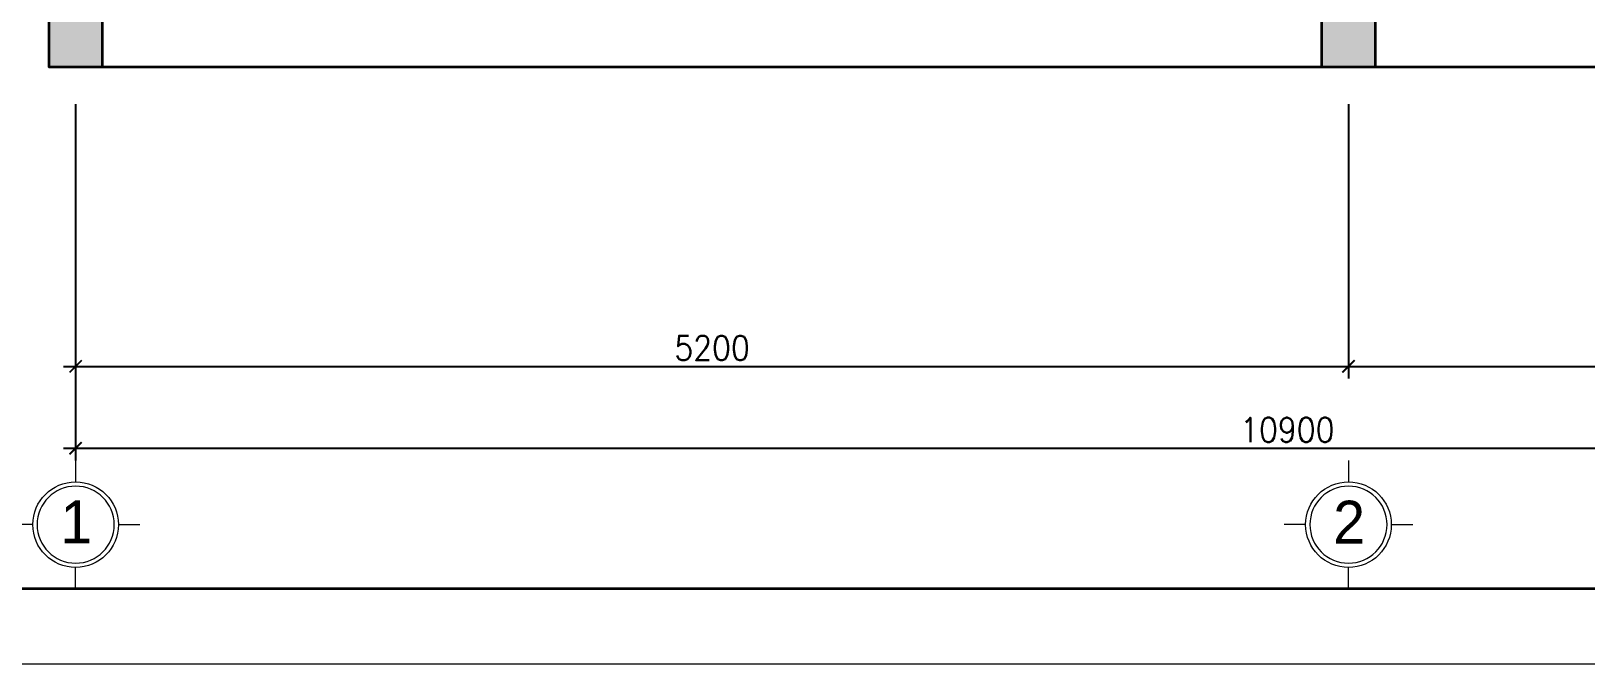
# Model space of a CAD drawing. Header units: millimetres. Extents: x -529782 to -142003, y -492574 to -273331.
# Drawn here: x -459394 to -453042, y -310248 to -307661 of the extents above; entities that cross this region are included whole.
import ezdxf
from ezdxf.enums import TextEntityAlignment as Align

# ---------------------------------------------------------------- set-up
doc = ezdxf.new("R2010")
doc.units = ezdxf.units.MM
doc.header["$LTSCALE"] = 500
doc.header["$MEASUREMENT"] = 0
doc.header["$PDMODE"] = 3
doc.linetypes.add('CENTER', pattern=[2, 1.25, -0.25, 0.25, -0.25])
doc.layers.get('0').update_dxf_attribs({"linetype": 'CONTINUOUS', "lineweight": 13})
doc.layers.get('Defpoints').update_dxf_attribs({"color": 255, "linetype": 'CONTINUOUS', "lineweight": 13})
for name, color, linetype, lineweight in [('1.cat 30', 30, 'CONTINUOUS', 35), ('1.cot', 2, 'CONTINUOUS', 35), ('2.thay 145', 145, 'CONTINUOUS', 18), ('3.manh 08', 8, 'CONTINUOUS', 9), ('4.dim 08', 8, 'CONTINUOUS', 13), ('7.tim 67', 67, 'CENTER', 9), ('9.text \xad white', 7, 'CONTINUOUS', 15), ('CA.dim 08', 251, 'CONTINUOUS', 13)]:
    doc.layers.add(name, color=color, linetype=linetype, lineweight=lineweight)
doc.styles.add('CA.JSC1', font='')
doc.styles.get("Standard").update_dxf_attribs({"font": 'txt.shx', "width": 0.9})
doc.styles.get('CA.JSC1').set_extended_font_data('.VnAvantH')
doc.dimstyles.new('CA 50', dxfattribs={"dimscale": 0, "dimtxt": 100, "dimasz": 50, "dimexe": 50, "dimexo": 0, "dimgap": 25, "dimtad": 1, "dimdec": 0, "dimzin": 0, "dimdsep": 46, "dimtxsty": 'Standard', "dimblk": 'ARCHTICK', "dimcen": 0.09, "dimdle": 50, "dimclrd": 256, "dimclre": 256, "dimclrt": 7, "dimadec": 0, "dimazin": 0, "dimtfac": 1, "dimtdec": 0, "dimtix": 1, "dimtmove": 2, "dimatfit": 3, "dimldrblk": 'DOT', "dimfxl": 1, "dimtolj": 1, "dimtzin": 0, "dimarcsym": 0})

# ---------------------------------------------------------------- blocks, each defined once
blk = doc.blocks.new('_ArchTick')
at = {"color": 1, "linetype": 'ByBlock', "const_width": 0.150000081}
blk.add_lwpolyline([(-0.5000002699998731, -0.5000002699998731), (0.5000002699998731, 0.5000002699998731)], dxfattribs=at)
blk = doc.blocks.new('*D1972')
at = {"layer": '7.tim 67', "linetype": 'Continuous', "lineweight": -2, "transparency": 16777216}
for p, q in [((-459211.9635896764, -307958.8423024677), (-459211.9635896764, -309081.477446922)), ((-454011.9635896764, -307958.8423024677), (-454011.9635896764, -309081.477446922)), ((-459261.9635896764, -309031.477446922), (-453961.9635896764, -309031.477446922))]:
    blk.add_line(p, q, dxfattribs=at)
at = {"layer": 'Defpoints', "color": 0, "linetype": 'Continuous', "transparency": 16777216}
for p in [(-459211.9635896764, -307958.8423024677), (-454011.9635896764, -307958.8423024677), (-454011.9635896764, -309031.477446922)]:
    blk.add_point(p, dxfattribs=at)
at = {"layer": '7.tim 67', "linetype": 'Continuous', "lineweight": -2, "transparency": 16777216, "xscale": 50, "yscale": 50, "zscale": 50, "rotation": 180}
blk.add_blockref('_ArchTick', (-459211.9635896764, -309031.477446922), dxfattribs=at)
at = {"layer": '7.tim 67', "linetype": 'Continuous', "lineweight": -2, "transparency": 16777216, "xscale": 50, "yscale": 50, "zscale": 50}
blk.add_blockref('_ArchTick', (-454011.9635896764, -309031.477446922), dxfattribs=at)
at = {"layer": '7.tim 67', "color": 7, "linetype": 'Continuous', "transparency": 16777216, "insert": (-456611.9635896764, -308956.477446922), "char_height": 100, "attachment_point": 5}
blk.add_mtext('\\A1;5200', dxfattribs=at)
blk = doc.blocks.new('_DOT')
at = {"color": 1, "linetype": 'ByBlock'}
blk.add_line((-0.5, 0), (-1, 0), dxfattribs=at)
at = {"color": 1, "linetype": 'ByBlock', "const_width": 0.5}
blk.add_lwpolyline([(-0.25, 0, 1), (0.25, 0, 1)], format="xyb", close=True, dxfattribs=at)
blk = doc.blocks.new('*D1973')
at = {"layer": '7.tim 67', "linetype": 'Continuous', "lineweight": -2, "transparency": 16777216}
for p, q in [((-454011.9635896764, -307958.8423024677), (-454011.9635896764, -309081.477446922)), ((-448311.9635896764, -307958.8423024677), (-448311.9635896764, -309081.477446922)), ((-454061.9635896764, -309031.477446922), (-448261.9635896764, -309031.477446922))]:
    blk.add_line(p, q, dxfattribs=at)
at = {"layer": 'Defpoints', "color": 0, "linetype": 'Continuous', "transparency": 16777216}
for p in [(-454011.9635896764, -307958.8423024677), (-448311.9635896764, -307958.8423024677), (-448311.9635896764, -309031.477446922)]:
    blk.add_point(p, dxfattribs=at)
at = {"layer": '7.tim 67', "linetype": 'Continuous', "lineweight": -2, "transparency": 16777216, "xscale": 50, "yscale": 50, "zscale": 50, "rotation": 180}
blk.add_blockref('_ArchTick', (-454011.9635896764, -309031.477446922), dxfattribs=at)
at = {"layer": '7.tim 67', "linetype": 'Continuous', "lineweight": -2, "transparency": 16777216, "xscale": 50, "yscale": 50, "zscale": 50}
blk.add_blockref('_ArchTick', (-448311.9635896764, -309031.477446922), dxfattribs=at)
at = {"layer": '7.tim 67', "color": 7, "linetype": 'Continuous', "transparency": 16777216, "insert": (-451161.9635896764, -308956.477446922), "char_height": 100, "attachment_point": 5}
blk.add_mtext('\\A1;5700', dxfattribs=at)
blk = doc.blocks.new('*D1979')
at = {"layer": 'CA.dim 08', "lineweight": -2, "transparency": 16777216}
for p, q in [((-459211.9635896764, -307958.8423024677), (-459211.9635896764, -309416.1626297468)), ((-448311.9635896764, -307958.8423024677), (-448311.9635896764, -309416.1626297468)), ((-459261.9635896764, -309366.1626297468), (-448261.9635896764, -309366.1626297468))]:
    blk.add_line(p, q, dxfattribs=at)
at = {"layer": 'Defpoints', "color": 0, "transparency": 16777216}
for p in [(-459211.9635896764, -307958.8423024677), (-448311.9635896764, -307958.8423024677), (-448311.9635896764, -309366.1626297468)]:
    blk.add_point(p, dxfattribs=at)
at = {"layer": 'CA.dim 08', "lineweight": -2, "transparency": 16777216, "xscale": 50, "yscale": 50, "zscale": 50, "rotation": 180}
blk.add_blockref('_ArchTick', (-459211.9635896764, -309366.1626297468), dxfattribs=at)
at = {"layer": 'CA.dim 08', "lineweight": -2, "transparency": 16777216, "xscale": 50, "yscale": 50, "zscale": 50}
blk.add_blockref('_ArchTick', (-448311.9635896764, -309366.1626297468), dxfattribs=at)
at = {"layer": 'CA.dim 08', "color": 7, "transparency": 16777216, "insert": (-454261.9635896763, -309291.1626297468), "char_height": 100, "attachment_point": 5}
blk.add_mtext('\\A1;10900', dxfattribs=at)
blk = doc.blocks.new('A$C41BA5761')
at = {"layer": '2.thay 145'}
blk.add_lwpolyline([(839.9994073519047, 524.9998310285737, -3898660.642287513), (839.9994073521084, 525.0001542164828, 1.154242490888426e-06), (839.9994073524431, 524.9999926225864, 1.154242490888426e-06)], format="xyb", dxfattribs=at)
at = {"layer": '3.manh 08'}
for p, q in [((524.9994049160159, 1050.000159478077), (524.9994049160159, 875.0001713204256)), ((174.9994048396911, 525.0001523148676), (-0.000583361616008915, 525.0001523148676)), ((874.9994049923262, 525.0001523148676), (1049.999393193633, 525.0001523148676)), ((524.9994049160159, 0.0001831847475841641), (524.9994049160159, 175.000171342399))]:
    blk.add_line(p, q, dxfattribs=at)
blk.add_arc((524.9994049160159, 525.0001713313977), 349.9999999890093, 359.9999968883953, 359.9999381014106, dxfattribs=at)
blk = doc.blocks.new('khung co loan')
at = {"layer": '1.cat 30'}
blk.add_lwpolyline([(1158.281703106128, -14553.47590842255), (1158.281703106128, -303.4759079545038), (20658.28170374641, -303.4759079545038), (20658.28170374641, -14553.47590842255)], close=True, dxfattribs=at)
at = {"layer": '3.manh 08'}
blk.add_lwpolyline([(0, -14850.00000048772), (21000.00000000023, -14850.00000048772), (21000.00000000023, -4.877219907939434e-07), (0, -4.877219907939434e-07)], close=True, dxfattribs=at)

msp = doc.modelspace()

# ---------------------------------------------------------------- hatches: boundary and pattern name
at = {"layer": '1.cot'}
for points in [[(-459101.9635896764, -307586.3387839113), (-459321.9635896764, -307586.3387839113), (-459321.9635896764, -307806.3387839113), (-459101.9635896764, -307806.3387839113)], [(-453901.9635896764, -307586.3387839113), (-454121.9635896764, -307586.3387839113), (-454121.9635896764, -307806.3387839113), (-453901.9635896764, -307806.3387839113)]]:
    msp.add_hatch(color=256, dxfattribs=at).paths.add_polyline_path(points)

# ---------------------------------------------------------------- linework, layer by layer
at = {"layer": '1.cat 30'}
msp.add_lwpolyline([(-457156.9635896764, -297786.3387839113), (-458211.9635896763, -297786.3387839113), (-458211.9635896763, -297786.3387839113), (-459321.9635896764, -297786.3387839113), (-459321.9635896764, -307806.3387839113), (-448201.9635896764, -307806.3387839113), (-448201.9635896764, -307051.3387839113)], dxfattribs=at)
at = {"layer": '1.cot'}
for points in [[(-459321.9635896764, -307806.3387839113), (-459101.9635896764, -307806.3387839113), (-459101.9635896764, -307586.3387839113), (-459321.9635896764, -307586.3387839113)], [(-454121.9635896764, -307806.3387839113), (-453901.9635896764, -307806.3387839113), (-453901.9635896764, -307586.3387839113), (-454121.9635896764, -307586.3387839113)]]:
    msp.add_lwpolyline(points, close=True, dxfattribs=at)
at = {"layer": '4.dim 08'}
msp.add_line((-459321.9635896764, -307806.3387839113), (-459321.9635896764, -297786.3387839113), dxfattribs=at)

# ---------------------------------------------------------------- block references
at = {"layer": '2.thay 145'}
for name, p, xscale, yscale, zscale in [('khung co loan', (-463399.6339418958, -294879.2283905764), 1.034937242569868, 1.034937242628075, 1.034937242583367), ('A$C41BA5761', (-459474.4632921343, -309941.1627094858), 0.5, 0.5, 0.5), ('A$C41BA5761', (-454274.4632921343, -309941.1627094858), 0.5, 0.5, 0.5)]:
    msp.add_blockref(name, p, dxfattribs=dict(at, xscale=xscale, yscale=yscale, zscale=zscale))

# ---------------------------------------------------------------- texts
at = {"layer": '9.text \xad white', "style": 'CA.JSC1'}
for s, p in [('1', (-459209.2132731538, -309666.9126876058)), ('2', (-454009.2132731538, -309666.9126876058))]:
    msp.add_text(s, height=174.9999882000658, dxfattribs=at).set_placement(p, align=Align.MIDDLE)

# ---------------------------------------------------------------- dimensions: what is measured, and where the dimension line sits
at = {"layer": '7.tim 67', "color": 9, "linetype": 'Continuous'}
for base, p1, p2, picture, middle in [((-454011.9635896764, -309031.477446922), (-459211.9635896764, -307958.8423024677), (-454011.9635896764, -307958.8423024677), '*D1972', (-456611.9635896764, -308956.477446922)), ((-448311.9635896764, -309031.477446922), (-454011.9635896764, -307958.8423024677), (-448311.9635896764, -307958.8423024677), '*D1973', (-451161.9635896764, -308956.477446922))]:
    dim = msp.add_linear_dim(base=base, p1=p1, p2=p2, dimstyle='CA 50', override={"dimscale": 1}, dxfattribs=at)
    dim.commit()
    dim.dimension.update_dxf_attribs({"geometry": picture, "text_midpoint": middle})
at = {"layer": 'CA.dim 08'}
dim = msp.add_linear_dim(base=(-448311.9635896764, -309366.1626297468), p1=(-459211.9635896764, -307958.8423024677), p2=(-448311.9635896764, -307958.8423024677), dimstyle='CA 50', override={"dimscale": 1, "dimfxl": 0}, dxfattribs=at)
dim.commit()
dim.dimension.update_dxf_attribs({"geometry": '*D1979', "text_midpoint": (-454261.9635896763, -309291.1626297468), "dimtype": 160})

doc.saveas('drawing.dxf')
